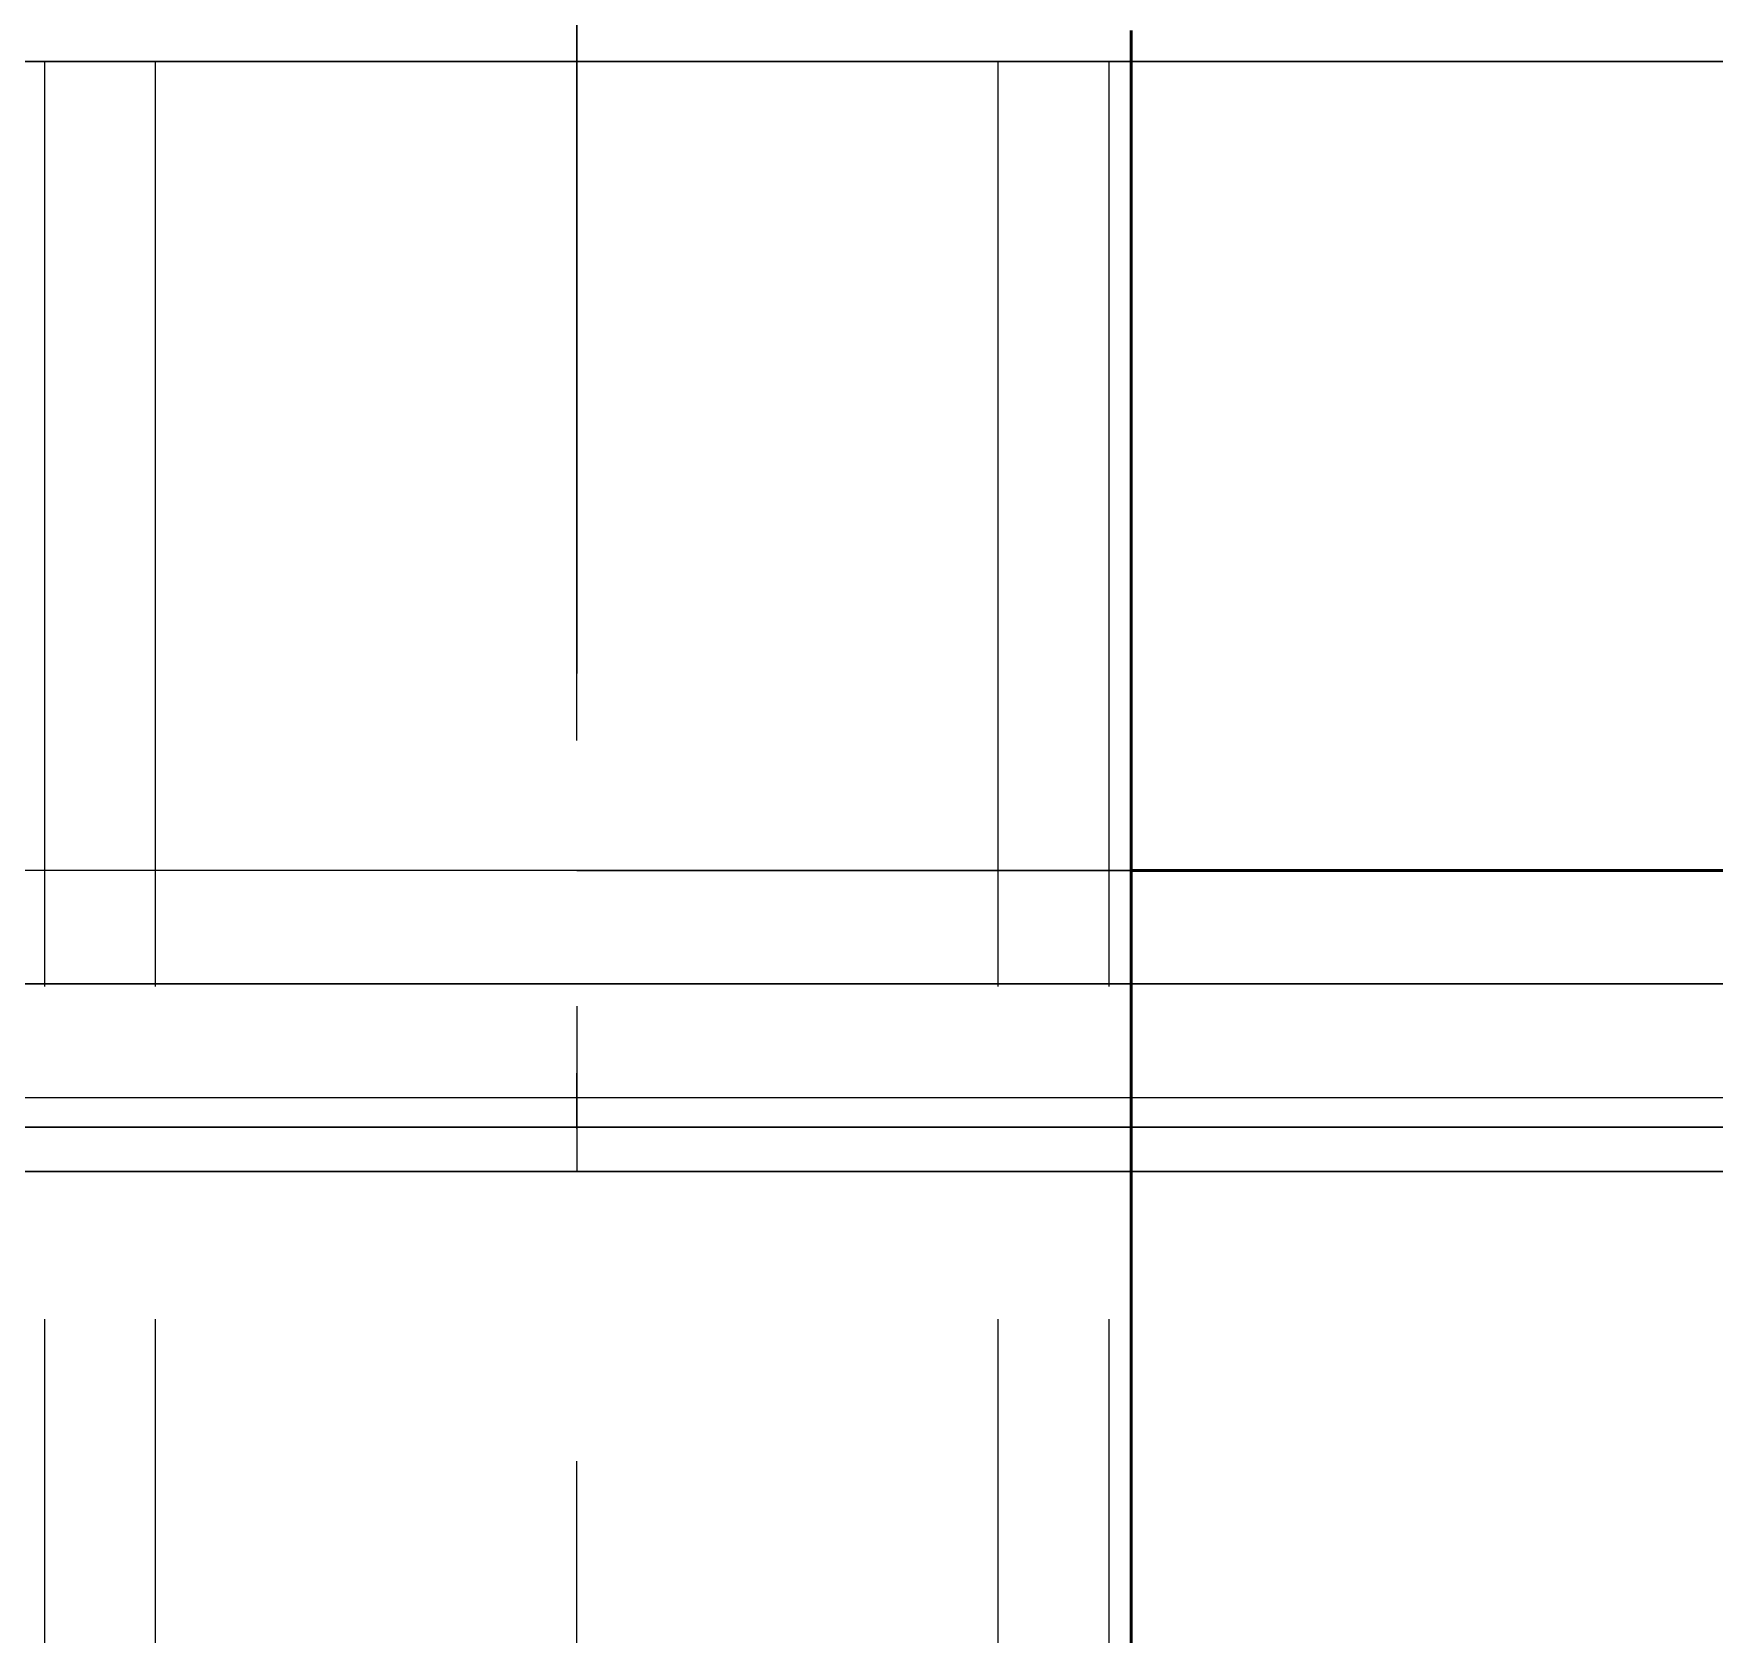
# Model space of a CAD drawing. Header units: millimetres. Extents: x 0 to 594, y 0 to 420.
# Drawn here: x 207.675 to 211.465, y 347.109 to 350.719 of the extents above; entities that cross this region are included whole.
import ezdxf

# ---------------------------------------------------------------- set-up
doc = ezdxf.new("R2010")
doc.units = ezdxf.units.MM
doc.linetypes.add('ISO02-TRAZOS', pattern=[3.75, 3, -0.75])
doc.linetypes.add('ISO04-TRAZO-PUNTO', pattern=[7.625, 6, -0.75, 0.125, -0.75])
for name, color, linetype, lineweight in [('01-VISIBLE', 7, 'CONTINUOUS', 50), ('02-OCULTA', 4, 'ISO02-TRAZOS', 25), ('03-EJE', 1, 'ISO04-TRAZO-PUNTO', 25)]:
    doc.layers.add(name, color=color, linetype=linetype, lineweight=lineweight)

msp = doc.modelspace()

# ---------------------------------------------------------------- linework, layer by layer
at = {"layer": '01-VISIBLE'}
msp.add_line((210.1497, 349.5161), (210.1497, 312.035), dxfattribs=at)
for points in [[(210.1497, 349.5161), (210.1497, 349.5665), (210.1497, 349.6169), (210.1497, 349.6674), (210.1497, 349.7178), (210.1497, 349.7682), (210.1497, 349.8186), (210.1497, 349.869), (210.1497, 349.9195), (210.1497, 349.9699), (210.1497, 350.0203), (210.1497, 350.0707), (210.1497, 350.1211), (210.1497, 350.1716), (210.1497, 350.222), (210.1497, 350.2724), (210.1497, 350.3228), (210.1497, 350.3732), (210.1497, 350.4237), (210.1497, 350.4741), (210.1497, 350.5245), (210.1497, 350.5749), (210.1497, 350.6253), (210.1497, 350.6758), (210.1497, 350.7262)], [(211.4997, 348.8321), (211.4497, 348.8321), (211.3997, 348.8321), (211.3497, 348.8321), (211.2997, 348.8321), (211.2497, 348.8321), (211.1997, 348.8321), (211.1497, 348.8321), (211.0997, 348.8321), (211.0497, 348.8321), (210.9997, 348.8321), (210.9497, 348.8321), (210.8997, 348.8321), (210.8497, 348.8321), (210.7997, 348.8321), (210.7497, 348.8321), (210.6997, 348.8321), (210.6497, 348.8321), (210.5997, 348.8321), (210.5497, 348.8321), (210.4997, 348.8321), (210.4497, 348.8321), (210.3997, 348.8321), (210.3497, 348.8321), (210.2997, 348.8321), (210.2497, 348.8321), (210.1997, 348.8321), (210.1497, 348.8321)]]:
    msp.add_lwpolyline(points, dxfattribs=at)
at = {"layer": '02-OCULTA'}
for p, q in [((208.8997, 352.2761), (208.8997, 348.1533)), ((207.6997, 262.32), (207.6997, 350.6561)), ((207.9497, 262.32), (207.9497, 350.6561)), ((209.8497, 262.32), (209.8497, 350.6561)), ((210.0997, 262.32), (210.0997, 350.6561))]:
    msp.add_line(p, q, dxfattribs=at)
for points in [[(208.8997, 350.6561), (208.8496, 350.6561), (208.7994, 350.6561), (208.7493, 350.6561), (208.6992, 350.6561), (208.649, 350.6561), (208.5989, 350.6561), (208.5487, 350.6561), (208.4986, 350.6561), (208.4485, 350.6561), (208.3983, 350.6561), (208.3482, 350.6561), (208.298, 350.6561), (208.2479, 350.6561), (208.1978, 350.6561), (208.1476, 350.6561), (208.0975, 350.6561), (208.0474, 350.6561), (207.9972, 350.6561), (207.9471, 350.6561), (207.8969, 350.6561), (207.8468, 350.6561), (207.7967, 350.6561), (207.7465, 350.6561), (207.6964, 350.6561), (207.6462, 350.6561)], [(207.6462, 350.6561), (207.6964, 350.6561), (207.7465, 350.6561), (207.7967, 350.6561), (207.8468, 350.6561), (207.8969, 350.6561), (207.9471, 350.6561), (207.9972, 350.6561), (208.0474, 350.6561), (208.0975, 350.6561), (208.1476, 350.6561), (208.1978, 350.6561), (208.2479, 350.6561), (208.298, 350.6561), (208.3482, 350.6561), (208.3983, 350.6561), (208.4485, 350.6561), (208.4986, 350.6561), (208.5487, 350.6561), (208.5989, 350.6561), (208.649, 350.6561), (208.6992, 350.6561), (208.7493, 350.6561), (208.7994, 350.6561), (208.8496, 350.6561), (208.8997, 350.6561), (208.9499, 350.6561), (209, 350.6561), (209.0501, 350.6561), (209.1003, 350.6561), (209.1504, 350.6561), (209.2005, 350.6561), (209.2507, 350.6561), (209.3008, 350.6561), (209.351, 350.6561), (209.4011, 350.6561), (209.4512, 350.6561), (209.5014, 350.6561), (209.5515, 350.6561), (209.6017, 350.6561), (209.6518, 350.6561), (209.7019, 350.6561), (209.7521, 350.6561), (209.8022, 350.6561), (209.8524, 350.6561), (209.9025, 350.6561), (209.9526, 350.6561), (210.0028, 350.6561), (210.0529, 350.6561), (210.103, 350.6561), (210.1532, 350.6561), (210.2033, 350.6561), (210.2535, 350.6561), (210.3036, 350.6561), (210.3537, 350.6561), (210.4039, 350.6561), (210.454, 350.6561), (210.5042, 350.6561), (210.5543, 350.6561), (210.6044, 350.6561), (210.6546, 350.6561), (210.7047, 350.6561), (210.7549, 350.6561), (210.805, 350.6561), (210.8551, 350.6561), (210.9053, 350.6561), (210.9554, 350.6561), (211.0055, 350.6561), (211.0557, 350.6561), (211.1058, 350.6561), (211.156, 350.6561), (211.2061, 350.6561), (211.2562, 350.6561), (211.3064, 350.6561), (211.3565, 350.6561), (211.4067, 350.6561), (211.4568, 350.6561), (211.5069, 350.6561)], [(208.8997, 350.6561), (208.8496, 350.6561), (208.7996, 350.6561), (208.7495, 350.6561), (208.6994, 350.6561), (208.6493, 350.6561), (208.5992, 350.6561), (208.5492, 350.6561), (208.4991, 350.6561), (208.449, 350.6561), (208.3989, 350.6561), (208.3489, 350.6561), (208.2988, 350.6561), (208.2487, 350.6561), (208.1986, 350.6561), (208.1485, 350.6561), (208.0985, 350.6561), (208.0484, 350.6561), (207.9983, 350.6561), (207.9482, 350.6561), (207.8982, 350.6561), (207.8481, 350.6561), (207.798, 350.6561), (207.7479, 350.6561), (207.6978, 350.6561), (207.6478, 350.6561)], [(207.6478, 350.6561), (207.6978, 350.6561), (207.7479, 350.6561), (207.798, 350.6561), (207.8481, 350.6561), (207.8982, 350.6561), (207.9482, 350.6561), (207.9983, 350.6561), (208.0484, 350.6561), (208.0985, 350.6561), (208.1485, 350.6561), (208.1986, 350.6561), (208.2487, 350.6561), (208.2988, 350.6561), (208.3489, 350.6561), (208.3989, 350.6561), (208.449, 350.6561), (208.4991, 350.6561), (208.5492, 350.6561), (208.5992, 350.6561), (208.6493, 350.6561), (208.6994, 350.6561), (208.7495, 350.6561), (208.7996, 350.6561), (208.8496, 350.6561), (208.8997, 350.6561), (208.9498, 350.6561), (208.9999, 350.6561), (209.0499, 350.6561), (209.1, 350.6561), (209.1501, 350.6561), (209.2002, 350.6561), (209.2503, 350.6561), (209.3003, 350.6561), (209.3504, 350.6561), (209.4005, 350.6561), (209.4506, 350.6561), (209.5007, 350.6561), (209.5507, 350.6561), (209.6008, 350.6561), (209.6509, 350.6561), (209.701, 350.6561), (209.751, 350.6561), (209.8011, 350.6561), (209.8512, 350.6561), (209.9013, 350.6561), (209.9514, 350.6561), (210.0014, 350.6561), (210.0515, 350.6561), (210.1016, 350.6561), (210.1517, 350.6561), (210.2017, 350.6561), (210.2518, 350.6561), (210.3019, 350.6561), (210.352, 350.6561), (210.4021, 350.6561), (210.4521, 350.6561), (210.5022, 350.6561), (210.5523, 350.6561), (210.6024, 350.6561), (210.6524, 350.6561), (210.7025, 350.6561), (210.7526, 350.6561), (210.8027, 350.6561), (210.8528, 350.6561), (210.9028, 350.6561), (210.9529, 350.6561), (211.003, 350.6561), (211.0531, 350.6561), (211.1032, 350.6561), (211.1532, 350.6561), (211.2033, 350.6561), (211.2534, 350.6561), (211.3035, 350.6561), (211.3535, 350.6561), (211.4036, 350.6561), (211.4537, 350.6561), (211.5038, 350.6561)], [(208.8997, 350.6561), (208.8497, 350.6561), (208.7997, 350.6561), (208.7497, 350.6561), (208.6997, 350.6561), (208.6497, 350.6561), (208.5997, 350.6561), (208.5497, 350.6561), (208.4997, 350.6561), (208.4497, 350.6561), (208.3997, 350.6561), (208.3497, 350.6561), (208.2997, 350.6561), (208.2497, 350.6561), (208.1997, 350.6561), (208.1497, 350.6561), (208.0997, 350.6561), (208.0497, 350.6561), (207.9997, 350.6561), (207.9497, 350.6561), (207.8997, 350.6561), (207.8497, 350.6561), (207.7997, 350.6561), (207.7497, 350.6561), (207.6997, 350.6561)], [(207.6997, 350.6561), (207.7497, 350.6561), (207.7997, 350.6561), (207.8497, 350.6561), (207.8997, 350.6561), (207.9497, 350.6561), (207.9997, 350.6561), (208.0497, 350.6561), (208.0997, 350.6561), (208.1497, 350.6561), (208.1997, 350.6561), (208.2497, 350.6561), (208.2997, 350.6561), (208.3497, 350.6561), (208.3997, 350.6561), (208.4497, 350.6561), (208.4997, 350.6561), (208.5497, 350.6561), (208.5997, 350.6561), (208.6497, 350.6561), (208.6997, 350.6561), (208.7497, 350.6561), (208.7997, 350.6561), (208.8497, 350.6561), (208.8997, 350.6561), (208.9497, 350.6561), (208.9997, 350.6561), (209.0497, 350.6561), (209.0997, 350.6561), (209.1497, 350.6561), (209.1997, 350.6561), (209.2497, 350.6561), (209.2997, 350.6561), (209.3497, 350.6561), (209.3997, 350.6561), (209.4497, 350.6561), (209.4997, 350.6561), (209.5497, 350.6561), (209.5997, 350.6561), (209.6497, 350.6561), (209.6997, 350.6561), (209.7497, 350.6561), (209.7997, 350.6561), (209.8497, 350.6561), (209.8997, 350.6561), (209.9497, 350.6561), (209.9997, 350.6561), (210.0497, 350.6561), (210.0997, 350.6561)], [(208.8997, 350.6561), (208.8497, 350.6561), (208.7997, 350.6561), (208.7497, 350.6561), (208.6997, 350.6561), (208.6497, 350.6561), (208.5997, 350.6561), (208.5497, 350.6561), (208.4997, 350.6561), (208.4497, 350.6561), (208.3997, 350.6561), (208.3497, 350.6561), (208.2997, 350.6561), (208.2497, 350.6561), (208.1997, 350.6561), (208.1497, 350.6561), (208.0997, 350.6561), (208.0497, 350.6561), (207.9997, 350.6561), (207.9497, 350.6561)], [(207.9497, 350.6561), (207.9997, 350.6561), (208.0497, 350.6561), (208.0997, 350.6561), (208.1497, 350.6561), (208.1997, 350.6561), (208.2497, 350.6561), (208.2997, 350.6561), (208.3497, 350.6561), (208.3997, 350.6561), (208.4497, 350.6561), (208.4997, 350.6561), (208.5497, 350.6561), (208.5997, 350.6561), (208.6497, 350.6561), (208.6997, 350.6561), (208.7497, 350.6561), (208.7997, 350.6561), (208.8497, 350.6561), (208.8997, 350.6561), (208.9497, 350.6561), (208.9997, 350.6561), (209.0497, 350.6561), (209.0997, 350.6561), (209.1497, 350.6561), (209.1997, 350.6561), (209.2497, 350.6561), (209.2997, 350.6561), (209.3497, 350.6561), (209.3997, 350.6561), (209.4497, 350.6561), (209.4997, 350.6561), (209.5497, 350.6561), (209.5997, 350.6561), (209.6497, 350.6561), (209.6997, 350.6561), (209.7497, 350.6561), (209.7997, 350.6561), (209.8497, 350.6561)], [(211.5069, 350.6561), (211.4568, 350.6561), (211.4067, 350.6561), (211.3565, 350.6561), (211.3064, 350.6561), (211.2562, 350.6561), (211.2061, 350.6561), (211.156, 350.6561), (211.1058, 350.6561), (211.0557, 350.6561), (211.0055, 350.6561), (210.9554, 350.6561), (210.9053, 350.6561), (210.8551, 350.6561), (210.805, 350.6561), (210.7549, 350.6561), (210.7047, 350.6561), (210.6546, 350.6561), (210.6044, 350.6561), (210.5543, 350.6561), (210.5042, 350.6561), (210.454, 350.6561), (210.4039, 350.6561), (210.3537, 350.6561), (210.3036, 350.6561), (210.2535, 350.6561), (210.2033, 350.6561), (210.1532, 350.6561), (210.103, 350.6561), (210.0529, 350.6561), (210.0028, 350.6561), (209.9526, 350.6561), (209.9025, 350.6561), (209.8524, 350.6561), (209.8022, 350.6561), (209.7521, 350.6561), (209.7019, 350.6561), (209.6518, 350.6561), (209.6017, 350.6561), (209.5515, 350.6561), (209.5014, 350.6561), (209.4512, 350.6561), (209.4011, 350.6561), (209.351, 350.6561), (209.3008, 350.6561), (209.2507, 350.6561), (209.2005, 350.6561), (209.1504, 350.6561), (209.1003, 350.6561), (209.0501, 350.6561), (209, 350.6561), (208.9499, 350.6561), (208.8997, 350.6561)], [(211.5038, 350.6561), (211.4537, 350.6561), (211.4036, 350.6561), (211.3535, 350.6561), (211.3035, 350.6561), (211.2534, 350.6561), (211.2033, 350.6561), (211.1532, 350.6561), (211.1032, 350.6561), (211.0531, 350.6561), (211.003, 350.6561), (210.9529, 350.6561), (210.9028, 350.6561), (210.8528, 350.6561), (210.8027, 350.6561), (210.7526, 350.6561), (210.7025, 350.6561), (210.6524, 350.6561), (210.6024, 350.6561), (210.5523, 350.6561), (210.5022, 350.6561), (210.4521, 350.6561), (210.4021, 350.6561), (210.352, 350.6561), (210.3019, 350.6561), (210.2518, 350.6561), (210.2017, 350.6561), (210.1517, 350.6561), (210.1016, 350.6561), (210.0515, 350.6561), (210.0014, 350.6561), (209.9514, 350.6561), (209.9013, 350.6561), (209.8512, 350.6561), (209.8011, 350.6561), (209.751, 350.6561), (209.701, 350.6561), (209.6509, 350.6561), (209.6008, 350.6561), (209.5507, 350.6561), (209.5007, 350.6561), (209.4506, 350.6561), (209.4005, 350.6561), (209.3504, 350.6561), (209.3003, 350.6561), (209.2503, 350.6561), (209.2002, 350.6561), (209.1501, 350.6561), (209.1, 350.6561), (209.0499, 350.6561), (208.9999, 350.6561), (208.9498, 350.6561), (208.8997, 350.6561)], [(210.0997, 350.6561), (210.0475, 350.6561), (209.9954, 350.6561), (209.9432, 350.6561), (209.891, 350.6561), (209.8388, 350.6561), (209.7867, 350.6561), (209.7345, 350.6561), (209.6823, 350.6561), (209.6301, 350.6561), (209.578, 350.6561), (209.5258, 350.6561), (209.4736, 350.6561), (209.4215, 350.6561), (209.3693, 350.6561), (209.3171, 350.6561), (209.2649, 350.6561), (209.2128, 350.6561), (209.1606, 350.6561), (209.1084, 350.6561), (209.0562, 350.6561), (209.0041, 350.6561), (208.9519, 350.6561), (208.8997, 350.6561)], [(209.8497, 350.6561), (209.7997, 350.6561), (209.7497, 350.6561), (209.6997, 350.6561), (209.6497, 350.6561), (209.5997, 350.6561), (209.5497, 350.6561), (209.4997, 350.6561), (209.4497, 350.6561), (209.3997, 350.6561), (209.3497, 350.6561), (209.2997, 350.6561), (209.2497, 350.6561), (209.1997, 350.6561), (209.1497, 350.6561), (209.0997, 350.6561), (209.0497, 350.6561), (208.9997, 350.6561), (208.9497, 350.6561), (208.8997, 350.6561)], [(208.8997, 348.8321), (208.8497, 348.8321), (208.7997, 348.8321), (208.7497, 348.8321), (208.6997, 348.8321), (208.6497, 348.8321), (208.5997, 348.8321), (208.5497, 348.8321), (208.4997, 348.8321), (208.4497, 348.8321), (208.3997, 348.8321), (208.3497, 348.8321), (208.2997, 348.8321), (208.2497, 348.8321), (208.1997, 348.8321), (208.1497, 348.8321), (208.0997, 348.8321), (208.0497, 348.8321), (207.9997, 348.8321), (207.9497, 348.8321), (207.8997, 348.8321), (207.8497, 348.8321), (207.7997, 348.8321), (207.7497, 348.8321), (207.6997, 348.8321), (207.6497, 348.8321)], [(210.1497, 348.8321), (210.0987, 348.8321), (210.0477, 348.8321), (209.9967, 348.8321), (209.9456, 348.8321), (209.8946, 348.8321), (209.8436, 348.8321), (209.7926, 348.8321), (209.7416, 348.8321), (209.6905, 348.8321), (209.6395, 348.8321), (209.5885, 348.8321), (209.5375, 348.8321), (209.4864, 348.8321), (209.4354, 348.8321), (209.3844, 348.8321), (209.3334, 348.8321), (209.2824, 348.8321), (209.2313, 348.8321), (209.1803, 348.8321), (209.1293, 348.8321), (209.0783, 348.8321), (209.0273, 348.8321), (208.9762, 348.8321), (208.9252, 348.8321), (208.8742, 348.8321), (208.8232, 348.8321), (208.7722, 348.8321), (208.7211, 348.8321), (208.6701, 348.8321), (208.6191, 348.8321), (208.5681, 348.8321), (208.5171, 348.8321), (208.466, 348.8321), (208.415, 348.8321), (208.364, 348.8321), (208.313, 348.8321), (208.262, 348.8321), (208.2109, 348.8321), (208.1599, 348.8321), (208.1089, 348.8321), (208.0579, 348.8321), (208.0069, 348.8321), (207.9558, 348.8321), (207.9048, 348.8321), (207.8538, 348.8321), (207.8028, 348.8321), (207.7518, 348.8321), (207.7007, 348.8321), (207.6497, 348.8321)], [(208.8997, 348.8321), (208.9497, 348.8321), (208.9997, 348.8321), (209.0497, 348.8321), (209.0997, 348.8321), (209.1497, 348.8321), (209.1997, 348.8321), (209.2497, 348.8321), (209.2997, 348.8321), (209.3497, 348.8321), (209.3997, 348.8321), (209.4497, 348.8321), (209.4997, 348.8321), (209.5497, 348.8321), (209.5997, 348.8321), (209.6497, 348.8321), (209.6997, 348.8321), (209.7497, 348.8321), (209.7997, 348.8321), (209.8497, 348.8321), (209.8997, 348.8321), (209.9497, 348.8321), (209.9997, 348.8321), (210.0497, 348.8321), (210.0997, 348.8321), (210.1497, 348.8321), (210.1997, 348.8321), (210.2497, 348.8321), (210.2997, 348.8321), (210.3497, 348.8321), (210.3997, 348.8321), (210.4497, 348.8321), (210.4997, 348.8321), (210.5497, 348.8321), (210.5997, 348.8321), (210.6497, 348.8321), (210.6997, 348.8321), (210.7497, 348.8321), (210.7997, 348.8321), (210.8497, 348.8321), (210.8997, 348.8321), (210.9497, 348.8321), (210.9997, 348.8321), (211.0497, 348.8321), (211.0997, 348.8321), (211.1497, 348.8321), (211.1997, 348.8321), (211.2497, 348.8321), (211.2997, 348.8321), (211.3497, 348.8321), (211.3997, 348.8321), (211.4497, 348.8321), (211.4997, 348.8321)], [(208.8997, 348.5761), (208.8497, 348.5761), (208.7997, 348.5761), (208.7497, 348.5761), (208.6997, 348.5761), (208.6497, 348.5761), (208.5996, 348.5761), (208.5496, 348.5761), (208.4996, 348.5761), (208.4496, 348.5761), (208.3996, 348.5761), (208.3496, 348.5761), (208.2996, 348.5761), (208.2496, 348.5761), (208.1995, 348.5761), (208.1495, 348.5761), (208.0995, 348.5761), (208.0495, 348.5761), (207.9995, 348.5761), (207.9495, 348.5761), (207.8995, 348.5761), (207.8495, 348.5761), (207.7994, 348.5761), (207.7494, 348.5761), (207.6994, 348.5761), (207.6494, 348.5761)], [(207.6494, 348.5761), (207.6994, 348.5761), (207.7494, 348.5761), (207.7994, 348.5761), (207.8495, 348.5761), (207.8995, 348.5761), (207.9495, 348.5761), (207.9995, 348.5761), (208.0495, 348.5761), (208.0995, 348.5761), (208.1495, 348.5761), (208.1995, 348.5761), (208.2496, 348.5761), (208.2996, 348.5761), (208.3496, 348.5761), (208.3996, 348.5761), (208.4496, 348.5761), (208.4996, 348.5761), (208.5496, 348.5761), (208.5996, 348.5761), (208.6497, 348.5761), (208.6997, 348.5761), (208.7497, 348.5761), (208.7997, 348.5761), (208.8497, 348.5761), (208.8997, 348.5761), (208.9497, 348.5761), (208.9997, 348.5761), (209.0498, 348.5761), (209.0998, 348.5761), (209.1498, 348.5761), (209.1998, 348.5761), (209.2498, 348.5761), (209.2998, 348.5761), (209.3498, 348.5761), (209.3998, 348.5761), (209.4499, 348.5761), (209.4999, 348.5761), (209.5499, 348.5761), (209.5999, 348.5761), (209.6499, 348.5761), (209.6999, 348.5761), (209.7499, 348.5761), (209.7999, 348.5761), (209.85, 348.5761), (209.9, 348.5761), (209.95, 348.5761), (210, 348.5761), (210.05, 348.5761), (210.1, 348.5761), (210.15, 348.5761), (210.2, 348.5761), (210.2501, 348.5761), (210.3001, 348.5761), (210.3501, 348.5761), (210.4001, 348.5761), (210.4501, 348.5761), (210.5001, 348.5761), (210.5501, 348.5761), (210.6001, 348.5761), (210.6502, 348.5761), (210.7002, 348.5761), (210.7502, 348.5761), (210.8002, 348.5761), (210.8502, 348.5761), (210.9002, 348.5761), (210.9502, 348.5761), (211.0002, 348.5761), (211.0503, 348.5761), (211.1003, 348.5761), (211.1503, 348.5761), (211.2003, 348.5761), (211.2503, 348.5761), (211.3003, 348.5761), (211.3503, 348.5761), (211.4003, 348.5761), (211.4504, 348.5761), (211.5004, 348.5761)], [(208.8997, 348.5761), (208.8497, 348.5761), (208.7997, 348.5761), (208.7497, 348.5761), (208.6997, 348.5761), (208.6497, 348.5761), (208.5997, 348.5761), (208.5497, 348.5761), (208.4997, 348.5761), (208.4497, 348.5761), (208.3997, 348.5761), (208.3497, 348.5761), (208.2997, 348.5761), (208.2497, 348.5761), (208.1997, 348.5761), (208.1497, 348.5761), (208.0997, 348.5761), (208.0497, 348.5761), (207.9997, 348.5761), (207.9497, 348.5761), (207.8997, 348.5761), (207.8497, 348.5761), (207.7997, 348.5761), (207.7497, 348.5761), (207.6997, 348.5761), (207.6497, 348.5761)], [(207.6497, 348.5761), (207.6997, 348.5761), (207.7497, 348.5761), (207.7997, 348.5761), (207.8497, 348.5761), (207.8997, 348.5761), (207.9497, 348.5761), (207.9997, 348.5761), (208.0497, 348.5761), (208.0997, 348.5761), (208.1497, 348.5761), (208.1997, 348.5761), (208.2497, 348.5761), (208.2997, 348.5761), (208.3497, 348.5761), (208.3997, 348.5761), (208.4497, 348.5761), (208.4997, 348.5761), (208.5497, 348.5761), (208.5997, 348.5761), (208.6497, 348.5761), (208.6997, 348.5761), (208.7497, 348.5761), (208.7997, 348.5761), (208.8497, 348.5761), (208.8997, 348.5761), (208.9497, 348.5761), (208.9997, 348.5761), (209.0497, 348.5761), (209.0997, 348.5761), (209.1497, 348.5761), (209.1997, 348.5761), (209.2497, 348.5761), (209.2997, 348.5761), (209.3497, 348.5761), (209.3997, 348.5761), (209.4497, 348.5761), (209.4997, 348.5761), (209.5497, 348.5761), (209.5997, 348.5761), (209.6497, 348.5761), (209.6997, 348.5761), (209.7497, 348.5761), (209.7997, 348.5761), (209.8497, 348.5761), (209.8997, 348.5761), (209.9497, 348.5761), (209.9997, 348.5761), (210.0497, 348.5761), (210.0997, 348.5761), (210.1497, 348.5761), (210.1997, 348.5761), (210.2497, 348.5761), (210.2997, 348.5761), (210.3497, 348.5761), (210.3997, 348.5761), (210.4497, 348.5761), (210.4997, 348.5761), (210.5497, 348.5761), (210.5997, 348.5761), (210.6497, 348.5761), (210.6997, 348.5761), (210.7497, 348.5761), (210.7997, 348.5761), (210.8497, 348.5761), (210.8997, 348.5761), (210.9497, 348.5761), (210.9997, 348.5761), (211.0497, 348.5761), (211.0997, 348.5761), (211.1497, 348.5761), (211.1997, 348.5761), (211.2497, 348.5761), (211.2997, 348.5761), (211.3497, 348.5761), (211.3997, 348.5761), (211.4497, 348.5761), (211.4997, 348.5761)], [(208.8997, 348.5761), (208.8497, 348.5761), (208.7997, 348.5761), (208.7497, 348.5761), (208.6997, 348.5761), (208.6497, 348.5761), (208.5997, 348.5761), (208.5497, 348.5761), (208.4997, 348.5761), (208.4497, 348.5761), (208.3997, 348.5761), (208.3497, 348.5761), (208.2997, 348.5761), (208.2497, 348.5761), (208.1997, 348.5761), (208.1497, 348.5761), (208.0997, 348.5761), (208.0497, 348.5761), (207.9997, 348.5761), (207.9497, 348.5761), (207.8997, 348.5761), (207.8497, 348.5761), (207.7997, 348.5761), (207.7497, 348.5761), (207.6997, 348.5761), (207.6497, 348.5761)], [(207.6497, 348.5761), (207.6997, 348.5761), (207.7497, 348.5761), (207.7997, 348.5761), (207.8497, 348.5761), (207.8997, 348.5761), (207.9497, 348.5761), (207.9997, 348.5761), (208.0497, 348.5761), (208.0997, 348.5761), (208.1497, 348.5761), (208.1997, 348.5761), (208.2497, 348.5761), (208.2997, 348.5761), (208.3497, 348.5761), (208.3997, 348.5761), (208.4497, 348.5761), (208.4997, 348.5761), (208.5497, 348.5761), (208.5997, 348.5761), (208.6497, 348.5761), (208.6997, 348.5761), (208.7497, 348.5761), (208.7997, 348.5761), (208.8497, 348.5761), (208.8997, 348.5761), (208.9497, 348.5761), (208.9997, 348.5761), (209.0497, 348.5761), (209.0997, 348.5761), (209.1497, 348.5761), (209.1997, 348.5761), (209.2497, 348.5761), (209.2997, 348.5761), (209.3497, 348.5761), (209.3997, 348.5761), (209.4497, 348.5761), (209.4997, 348.5761), (209.5497, 348.5761), (209.5997, 348.5761), (209.6497, 348.5761), (209.6997, 348.5761), (209.7497, 348.5761), (209.7997, 348.5761), (209.8497, 348.5761), (209.8997, 348.5761), (209.9497, 348.5761), (209.9997, 348.5761), (210.0497, 348.5761), (210.0997, 348.5761), (210.1497, 348.5761), (210.1997, 348.5761), (210.2497, 348.5761), (210.2997, 348.5761), (210.3497, 348.5761), (210.3997, 348.5761), (210.4497, 348.5761), (210.4997, 348.5761), (210.5497, 348.5761), (210.5997, 348.5761), (210.6497, 348.5761), (210.6997, 348.5761), (210.7497, 348.5761), (210.7997, 348.5761), (210.8497, 348.5761), (210.8997, 348.5761), (210.9497, 348.5761), (210.9997, 348.5761), (211.0497, 348.5761), (211.0997, 348.5761), (211.1497, 348.5761), (211.1997, 348.5761), (211.2497, 348.5761), (211.2997, 348.5761), (211.3497, 348.5761), (211.3997, 348.5761), (211.4497, 348.5761), (211.4997, 348.5761)], [(211.4997, 348.5761), (211.4497, 348.5761), (211.3997, 348.5761), (211.3497, 348.5761), (211.2997, 348.5761), (211.2497, 348.5761), (211.1997, 348.5761), (211.1497, 348.5761), (211.0997, 348.5761), (211.0497, 348.5761), (210.9997, 348.5761), (210.9497, 348.5761), (210.8997, 348.5761), (210.8497, 348.5761), (210.7997, 348.5761), (210.7497, 348.5761), (210.6997, 348.5761), (210.6497, 348.5761), (210.5997, 348.5761), (210.5497, 348.5761), (210.4997, 348.5761), (210.4497, 348.5761), (210.3997, 348.5761), (210.3497, 348.5761), (210.2997, 348.5761), (210.2497, 348.5761), (210.1997, 348.5761), (210.1497, 348.5761), (210.0997, 348.5761), (210.0497, 348.5761), (209.9997, 348.5761), (209.9497, 348.5761), (209.8997, 348.5761), (209.8497, 348.5761), (209.7997, 348.5761), (209.7497, 348.5761), (209.6997, 348.5761), (209.6497, 348.5761), (209.5997, 348.5761), (209.5497, 348.5761), (209.4997, 348.5761), (209.4497, 348.5761), (209.3997, 348.5761), (209.3497, 348.5761), (209.2997, 348.5761), (209.2497, 348.5761), (209.1997, 348.5761), (209.1497, 348.5761), (209.0997, 348.5761), (209.0497, 348.5761), (208.9997, 348.5761), (208.9497, 348.5761), (208.8997, 348.5761)], [(211.5004, 348.5761), (211.4504, 348.5761), (211.4003, 348.5761), (211.3503, 348.5761), (211.3003, 348.5761), (211.2503, 348.5761), (211.2003, 348.5761), (211.1503, 348.5761), (211.1003, 348.5761), (211.0503, 348.5761), (211.0002, 348.5761), (210.9502, 348.5761), (210.9002, 348.5761), (210.8502, 348.5761), (210.8002, 348.5761), (210.7502, 348.5761), (210.7002, 348.5761), (210.6502, 348.5761), (210.6001, 348.5761), (210.5501, 348.5761), (210.5001, 348.5761), (210.4501, 348.5761), (210.4001, 348.5761), (210.3501, 348.5761), (210.3001, 348.5761), (210.2501, 348.5761), (210.2, 348.5761), (210.15, 348.5761), (210.1, 348.5761), (210.05, 348.5761), (210, 348.5761), (209.95, 348.5761), (209.9, 348.5761), (209.85, 348.5761), (209.7999, 348.5761), (209.7499, 348.5761), (209.6999, 348.5761), (209.6499, 348.5761), (209.5999, 348.5761), (209.5499, 348.5761), (209.4999, 348.5761), (209.4499, 348.5761), (209.3998, 348.5761), (209.3498, 348.5761), (209.2998, 348.5761), (209.2498, 348.5761), (209.1998, 348.5761), (209.1498, 348.5761), (209.0998, 348.5761), (209.0498, 348.5761), (208.9997, 348.5761), (208.9497, 348.5761), (208.8997, 348.5761)], [(211.479, 348.5761), (211.4284, 348.5761), (211.3779, 348.5761), (211.3273, 348.5761), (211.2767, 348.5761), (211.2262, 348.5761), (211.1756, 348.5761), (211.125, 348.5761), (211.0744, 348.5761), (211.0239, 348.5761), (210.9733, 348.5761), (210.9227, 348.5761), (210.8721, 348.5761), (210.8216, 348.5761), (210.771, 348.5761), (210.7204, 348.5761), (210.6698, 348.5761), (210.6193, 348.5761), (210.5687, 348.5761), (210.5181, 348.5761), (210.4675, 348.5761), (210.417, 348.5761), (210.3664, 348.5761), (210.3158, 348.5761), (210.2652, 348.5761), (210.2147, 348.5761), (210.1641, 348.5761), (210.1135, 348.5761), (210.0629, 348.5761), (210.0124, 348.5761), (209.9618, 348.5761), (209.9112, 348.5761), (209.8606, 348.5761), (209.8101, 348.5761), (209.7595, 348.5761), (209.7089, 348.5761), (209.6583, 348.5761), (209.6078, 348.5761), (209.5572, 348.5761), (209.5066, 348.5761), (209.456, 348.5761), (209.4055, 348.5761), (209.3549, 348.5761), (209.3043, 348.5761), (209.2537, 348.5761), (209.2032, 348.5761), (209.1526, 348.5761), (209.102, 348.5761), (209.0514, 348.5761), (209.0009, 348.5761), (208.9503, 348.5761), (208.8997, 348.5761)], [(207.6497, 348.3201), (207.6997, 348.3201), (207.7497, 348.3201), (207.7997, 348.3201), (207.8497, 348.3201), (207.8997, 348.3201), (207.9497, 348.3201), (207.9997, 348.3201), (208.0497, 348.3201), (208.0997, 348.3201), (208.1497, 348.3201), (208.1997, 348.3201), (208.2497, 348.3201), (208.2997, 348.3201), (208.3497, 348.3201), (208.3997, 348.3201), (208.4497, 348.3201), (208.4997, 348.3201), (208.5497, 348.3201), (208.5997, 348.3201), (208.6497, 348.3201), (208.6997, 348.3201), (208.7497, 348.3201), (208.7997, 348.3201), (208.8497, 348.3201), (208.8997, 348.3201)], [(207.6497, 348.3201), (207.6997, 348.3201), (207.7497, 348.3201), (207.7997, 348.3201), (207.8497, 348.3201), (207.8997, 348.3201), (207.9497, 348.3201), (207.9997, 348.3201), (208.0497, 348.3201), (208.0997, 348.3201), (208.1497, 348.3201), (208.1997, 348.3201), (208.2497, 348.3201), (208.2997, 348.3201), (208.3497, 348.3201), (208.3997, 348.3201), (208.4497, 348.3201), (208.4997, 348.3201), (208.5497, 348.3201), (208.5997, 348.3201), (208.6497, 348.3201), (208.6997, 348.3201), (208.7497, 348.3201), (208.7997, 348.3201), (208.8497, 348.3201), (208.8997, 348.3201), (208.9497, 348.3201), (208.9997, 348.3201), (209.0497, 348.3201), (209.0997, 348.3201), (209.1497, 348.3201), (209.1997, 348.3201), (209.2497, 348.3201), (209.2997, 348.3201), (209.3497, 348.3201), (209.3997, 348.3201), (209.4497, 348.3201), (209.4997, 348.3201), (209.5497, 348.3201), (209.5997, 348.3201), (209.6497, 348.3201), (209.6997, 348.3201), (209.7497, 348.3201), (209.7997, 348.3201), (209.8497, 348.3201), (209.8997, 348.3201), (209.9497, 348.3201), (209.9997, 348.3201), (210.0497, 348.3201), (210.0997, 348.3201), (210.1497, 348.3201), (210.1997, 348.3201), (210.2497, 348.3201), (210.2997, 348.3201), (210.3497, 348.3201), (210.3997, 348.3201), (210.4497, 348.3201), (210.4997, 348.3201), (210.5497, 348.3201), (210.5997, 348.3201), (210.6497, 348.3201), (210.6997, 348.3201), (210.7497, 348.3201), (210.7997, 348.3201), (210.8497, 348.3201), (210.8997, 348.3201), (210.9497, 348.3201), (210.9997, 348.3201), (211.0497, 348.3201), (211.0997, 348.3201), (211.1497, 348.3201), (211.1997, 348.3201), (211.2497, 348.3201), (211.2997, 348.3201), (211.3497, 348.3201), (211.3997, 348.3201), (211.4497, 348.3201), (211.4997, 348.3201)], [(208.8997, 348.3201), (208.9497, 348.3201), (208.9997, 348.3201), (209.0497, 348.3201), (209.0997, 348.3201), (209.1497, 348.3201), (209.1997, 348.3201), (209.2497, 348.3201), (209.2997, 348.3201), (209.3497, 348.3201), (209.3997, 348.3201), (209.4497, 348.3201), (209.4997, 348.3201), (209.5497, 348.3201), (209.5997, 348.3201), (209.6497, 348.3201), (209.6997, 348.3201), (209.7497, 348.3201), (209.7997, 348.3201), (209.8497, 348.3201), (209.8997, 348.3201), (209.9497, 348.3201), (209.9997, 348.3201), (210.0497, 348.3201), (210.0997, 348.3201), (210.1497, 348.3201), (210.1997, 348.3201), (210.2497, 348.3201), (210.2997, 348.3201), (210.3497, 348.3201), (210.3997, 348.3201), (210.4497, 348.3201), (210.4997, 348.3201), (210.5497, 348.3201), (210.5997, 348.3201), (210.6497, 348.3201), (210.6997, 348.3201), (210.7497, 348.3201), (210.7997, 348.3201), (210.8497, 348.3201), (210.8997, 348.3201), (210.9497, 348.3201), (210.9997, 348.3201), (211.0497, 348.3201), (211.0997, 348.3201), (211.1497, 348.3201), (211.1997, 348.3201), (211.2497, 348.3201), (211.2997, 348.3201), (211.3497, 348.3201), (211.3997, 348.3201), (211.4497, 348.3201), (211.4997, 348.3201)], [(208.8997, 348.2533), (208.8497, 348.2533), (208.7997, 348.2533), (208.7497, 348.2533), (208.6997, 348.2533), (208.6497, 348.2533), (208.5997, 348.2533), (208.5497, 348.2533), (208.4997, 348.2533), (208.4497, 348.2533), (208.3997, 348.2533), (208.3497, 348.2533), (208.2997, 348.2533), (208.2497, 348.2533), (208.1997, 348.2533), (208.1497, 348.2533), (208.0997, 348.2533), (208.0497, 348.2533), (207.9997, 348.2533), (207.9497, 348.2533), (207.8997, 348.2533), (207.8497, 348.2533), (207.7997, 348.2533), (207.7497, 348.2533), (207.6997, 348.2533), (207.6497, 348.2533)], [(207.6497, 348.2533), (207.6997, 348.2533), (207.7497, 348.2533), (207.7997, 348.2533), (207.8497, 348.2533), (207.8997, 348.2533), (207.9497, 348.2533), (207.9997, 348.2533), (208.0497, 348.2533), (208.0997, 348.2533), (208.1497, 348.2533), (208.1997, 348.2533), (208.2497, 348.2533), (208.2997, 348.2533), (208.3497, 348.2533), (208.3997, 348.2533), (208.4497, 348.2533), (208.4997, 348.2533), (208.5497, 348.2533), (208.5997, 348.2533), (208.6497, 348.2533), (208.6997, 348.2533), (208.7497, 348.2533), (208.7997, 348.2533), (208.8497, 348.2533), (208.8997, 348.2533), (208.9497, 348.2533), (208.9997, 348.2533), (209.0497, 348.2533), (209.0997, 348.2533), (209.1497, 348.2533), (209.1997, 348.2533), (209.2497, 348.2533), (209.2997, 348.2533), (209.3497, 348.2533), (209.3997, 348.2533), (209.4497, 348.2533), (209.4997, 348.2533), (209.5497, 348.2533), (209.5997, 348.2533), (209.6497, 348.2533), (209.6997, 348.2533), (209.7497, 348.2533), (209.7997, 348.2533), (209.8497, 348.2533), (209.8997, 348.2533), (209.9497, 348.2533), (209.9997, 348.2533), (210.0497, 348.2533), (210.0997, 348.2533), (210.1497, 348.2533), (210.1997, 348.2533), (210.2497, 348.2533), (210.2997, 348.2533), (210.3497, 348.2533), (210.3997, 348.2533), (210.4497, 348.2533), (210.4997, 348.2533), (210.5497, 348.2533), (210.5997, 348.2533), (210.6497, 348.2533), (210.6997, 348.2533), (210.7497, 348.2533), (210.7997, 348.2533), (210.8497, 348.2533), (210.8997, 348.2533), (210.9497, 348.2533), (210.9997, 348.2533), (211.0497, 348.2533), (211.0997, 348.2533), (211.1497, 348.2533), (211.1997, 348.2533), (211.2497, 348.2533), (211.2997, 348.2533), (211.3497, 348.2533), (211.3997, 348.2533), (211.4497, 348.2533), (211.4997, 348.2533)], [(211.4997, 348.2533), (211.4497, 348.2533), (211.3997, 348.2533), (211.3497, 348.2533), (211.2997, 348.2533), (211.2497, 348.2533), (211.1997, 348.2533), (211.1497, 348.2533), (211.0997, 348.2533), (211.0497, 348.2533), (210.9997, 348.2533), (210.9497, 348.2533), (210.8997, 348.2533), (210.8497, 348.2533), (210.7997, 348.2533), (210.7497, 348.2533), (210.6997, 348.2533), (210.6497, 348.2533), (210.5997, 348.2533), (210.5497, 348.2533), (210.4997, 348.2533), (210.4497, 348.2533), (210.3997, 348.2533), (210.3497, 348.2533), (210.2997, 348.2533), (210.2497, 348.2533), (210.1997, 348.2533), (210.1497, 348.2533), (210.0997, 348.2533), (210.0497, 348.2533), (209.9997, 348.2533), (209.9497, 348.2533), (209.8997, 348.2533), (209.8497, 348.2533), (209.7997, 348.2533), (209.7497, 348.2533), (209.6997, 348.2533), (209.6497, 348.2533), (209.5997, 348.2533), (209.5497, 348.2533), (209.4997, 348.2533), (209.4497, 348.2533), (209.3997, 348.2533), (209.3497, 348.2533), (209.2997, 348.2533), (209.2497, 348.2533), (209.1997, 348.2533), (209.1497, 348.2533), (209.0997, 348.2533), (209.0497, 348.2533), (208.9997, 348.2533), (208.9497, 348.2533), (208.8997, 348.2533)], [(208.8997, 348.1533), (208.8496, 348.1533), (208.7994, 348.1533), (208.7493, 348.1533), (208.6992, 348.1533), (208.649, 348.1533), (208.5989, 348.1533), (208.5487, 348.1533), (208.4986, 348.1533), (208.4485, 348.1533), (208.3983, 348.1533), (208.3482, 348.1533), (208.298, 348.1533), (208.2479, 348.1533), (208.1978, 348.1533), (208.1476, 348.1533), (208.0975, 348.1533), (208.0474, 348.1533), (207.9972, 348.1533), (207.9471, 348.1533), (207.8969, 348.1533), (207.8468, 348.1533), (207.7967, 348.1533), (207.7465, 348.1533), (207.6964, 348.1533), (207.6462, 348.1533)], [(207.6462, 348.1533), (207.6964, 348.1533), (207.7465, 348.1533), (207.7967, 348.1533), (207.8468, 348.1533), (207.8969, 348.1533), (207.9471, 348.1533), (207.9972, 348.1533), (208.0474, 348.1533), (208.0975, 348.1533), (208.1476, 348.1533), (208.1978, 348.1533), (208.2479, 348.1533), (208.298, 348.1533), (208.3482, 348.1533), (208.3983, 348.1533), (208.4485, 348.1533), (208.4986, 348.1533), (208.5487, 348.1533), (208.5989, 348.1533), (208.649, 348.1533), (208.6992, 348.1533), (208.7493, 348.1533), (208.7994, 348.1533), (208.8496, 348.1533), (208.8997, 348.1533), (208.9499, 348.1533), (209, 348.1533), (209.0501, 348.1533), (209.1003, 348.1533), (209.1504, 348.1533), (209.2005, 348.1533), (209.2507, 348.1533), (209.3008, 348.1533), (209.351, 348.1533), (209.4011, 348.1533), (209.4512, 348.1533), (209.5014, 348.1533), (209.5515, 348.1533), (209.6017, 348.1533), (209.6518, 348.1533), (209.7019, 348.1533), (209.7521, 348.1533), (209.8022, 348.1533), (209.8524, 348.1533), (209.9025, 348.1533), (209.9526, 348.1533), (210.0028, 348.1533), (210.0529, 348.1533), (210.103, 348.1533), (210.1532, 348.1533), (210.2033, 348.1533), (210.2535, 348.1533), (210.3036, 348.1533), (210.3537, 348.1533), (210.4039, 348.1533), (210.454, 348.1533), (210.5042, 348.1533), (210.5543, 348.1533), (210.6044, 348.1533), (210.6546, 348.1533), (210.7047, 348.1533), (210.7549, 348.1533), (210.805, 348.1533), (210.8551, 348.1533), (210.9053, 348.1533), (210.9554, 348.1533), (211.0055, 348.1533), (211.0557, 348.1533), (211.1058, 348.1533), (211.156, 348.1533), (211.2061, 348.1533), (211.2562, 348.1533), (211.3064, 348.1533), (211.3565, 348.1533), (211.4067, 348.1533), (211.4568, 348.1533), (211.5069, 348.1533)], [(208.8997, 348.1533), (208.8497, 348.1533), (208.7997, 348.1533), (208.7497, 348.1533), (208.6997, 348.1533), (208.6497, 348.1533), (208.5996, 348.1533), (208.5496, 348.1533), (208.4996, 348.1533), (208.4496, 348.1533), (208.3996, 348.1533), (208.3496, 348.1533), (208.2996, 348.1533), (208.2496, 348.1533), (208.1995, 348.1533), (208.1495, 348.1533), (208.0995, 348.1533), (208.0495, 348.1533), (207.9995, 348.1533), (207.9495, 348.1533), (207.8995, 348.1533), (207.8495, 348.1533), (207.7994, 348.1533), (207.7494, 348.1533), (207.6994, 348.1533), (207.6494, 348.1533)], [(207.6494, 348.1533), (207.6994, 348.1533), (207.7494, 348.1533), (207.7994, 348.1533), (207.8495, 348.1533), (207.8995, 348.1533), (207.9495, 348.1533), (207.9995, 348.1533), (208.0495, 348.1533), (208.0995, 348.1533), (208.1495, 348.1533), (208.1995, 348.1533), (208.2496, 348.1533), (208.2996, 348.1533), (208.3496, 348.1533), (208.3996, 348.1533), (208.4496, 348.1533), (208.4996, 348.1533), (208.5496, 348.1533), (208.5996, 348.1533), (208.6497, 348.1533), (208.6997, 348.1533), (208.7497, 348.1533), (208.7997, 348.1533), (208.8497, 348.1533), (208.8997, 348.1533), (208.9497, 348.1533), (208.9997, 348.1533), (209.0498, 348.1533), (209.0998, 348.1533), (209.1498, 348.1533), (209.1998, 348.1533), (209.2498, 348.1533), (209.2998, 348.1533), (209.3498, 348.1533), (209.3998, 348.1533), (209.4499, 348.1533), (209.4999, 348.1533), (209.5499, 348.1533), (209.5999, 348.1533), (209.6499, 348.1533), (209.6999, 348.1533), (209.7499, 348.1533), (209.7999, 348.1533), (209.85, 348.1533), (209.9, 348.1533), (209.95, 348.1533), (210, 348.1533), (210.05, 348.1533), (210.1, 348.1533), (210.15, 348.1533), (210.2, 348.1533), (210.2501, 348.1533), (210.3001, 348.1533), (210.3501, 348.1533), (210.4001, 348.1533), (210.4501, 348.1533), (210.5001, 348.1533), (210.5501, 348.1533), (210.6001, 348.1533), (210.6502, 348.1533), (210.7002, 348.1533), (210.7502, 348.1533), (210.8002, 348.1533), (210.8502, 348.1533), (210.9002, 348.1533), (210.9502, 348.1533), (211.0002, 348.1533), (211.0503, 348.1533), (211.1003, 348.1533), (211.1503, 348.1533), (211.2003, 348.1533), (211.2503, 348.1533), (211.3003, 348.1533), (211.3503, 348.1533), (211.4003, 348.1533), (211.4504, 348.1533), (211.5004, 348.1533)], [(211.5004, 348.1533), (211.4504, 348.1533), (211.4003, 348.1533), (211.3503, 348.1533), (211.3003, 348.1533), (211.2503, 348.1533), (211.2003, 348.1533), (211.1503, 348.1533), (211.1003, 348.1533), (211.0503, 348.1533), (211.0002, 348.1533), (210.9502, 348.1533), (210.9002, 348.1533), (210.8502, 348.1533), (210.8002, 348.1533), (210.7502, 348.1533), (210.7002, 348.1533), (210.6502, 348.1533), (210.6001, 348.1533), (210.5501, 348.1533), (210.5001, 348.1533), (210.4501, 348.1533), (210.4001, 348.1533), (210.3501, 348.1533), (210.3001, 348.1533), (210.2501, 348.1533), (210.2, 348.1533), (210.15, 348.1533), (210.1, 348.1533), (210.05, 348.1533), (210, 348.1533), (209.95, 348.1533), (209.9, 348.1533), (209.85, 348.1533), (209.7999, 348.1533), (209.7499, 348.1533), (209.6999, 348.1533), (209.6499, 348.1533), (209.5999, 348.1533), (209.5499, 348.1533), (209.4999, 348.1533), (209.4499, 348.1533), (209.3998, 348.1533), (209.3498, 348.1533), (209.2998, 348.1533), (209.2498, 348.1533), (209.1998, 348.1533), (209.1498, 348.1533), (209.0998, 348.1533), (209.0498, 348.1533), (208.9997, 348.1533), (208.9497, 348.1533), (208.8997, 348.1533)], [(211.5069, 348.1533), (211.4568, 348.1533), (211.4067, 348.1533), (211.3565, 348.1533), (211.3064, 348.1533), (211.2562, 348.1533), (211.2061, 348.1533), (211.156, 348.1533), (211.1058, 348.1533), (211.0557, 348.1533), (211.0055, 348.1533), (210.9554, 348.1533), (210.9053, 348.1533), (210.8551, 348.1533), (210.805, 348.1533), (210.7549, 348.1533), (210.7047, 348.1533), (210.6546, 348.1533), (210.6044, 348.1533), (210.5543, 348.1533), (210.5042, 348.1533), (210.454, 348.1533), (210.4039, 348.1533), (210.3537, 348.1533), (210.3036, 348.1533), (210.2535, 348.1533), (210.2033, 348.1533), (210.1532, 348.1533), (210.103, 348.1533), (210.0529, 348.1533), (210.0028, 348.1533), (209.9526, 348.1533), (209.9025, 348.1533), (209.8524, 348.1533), (209.8022, 348.1533), (209.7521, 348.1533), (209.7019, 348.1533), (209.6518, 348.1533), (209.6017, 348.1533), (209.5515, 348.1533), (209.5014, 348.1533), (209.4512, 348.1533), (209.4011, 348.1533), (209.351, 348.1533), (209.3008, 348.1533), (209.2507, 348.1533), (209.2005, 348.1533), (209.1504, 348.1533), (209.1003, 348.1533), (209.0501, 348.1533), (209, 348.1533), (208.9499, 348.1533), (208.8997, 348.1533)]]:
    msp.add_lwpolyline(points, dxfattribs=at)
at = {"layer": '03-EJE'}
msp.add_line((208.8997, 250), (208.8997, 357.2761), dxfattribs=at)

doc.saveas('drawing.dxf')
